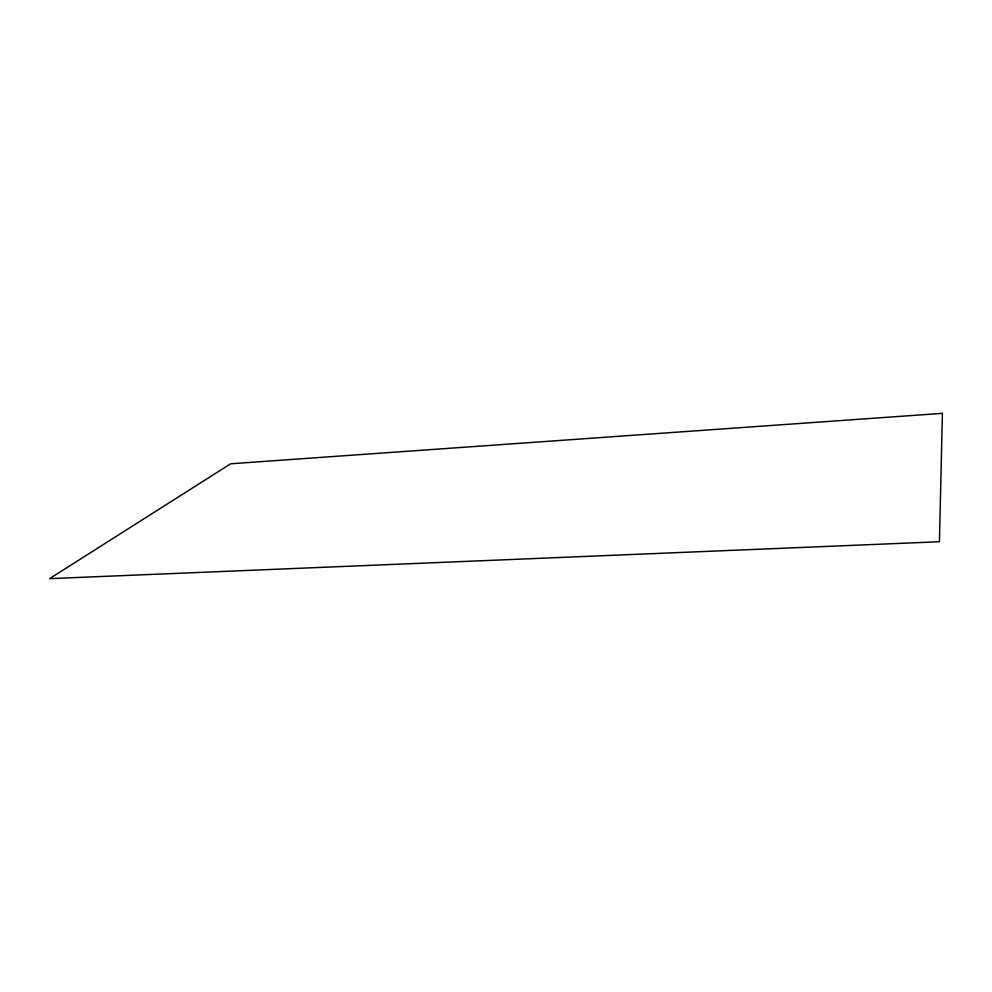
<?xml version="1.0" encoding="UTF-8"?>
<svg xmlns="http://www.w3.org/2000/svg" width="992" height="992" viewBox="0 0 992 992"><rect width="100%" height="100%" fill="white"/><g stroke="black" fill="none" stroke-linecap="round" stroke-linejoin="round"><path stroke-width="1.49" d="M942.4 413.354L939.436 541.744L49.6 578.646L230.652 463.785L942.4 413.354"/></g></svg>
